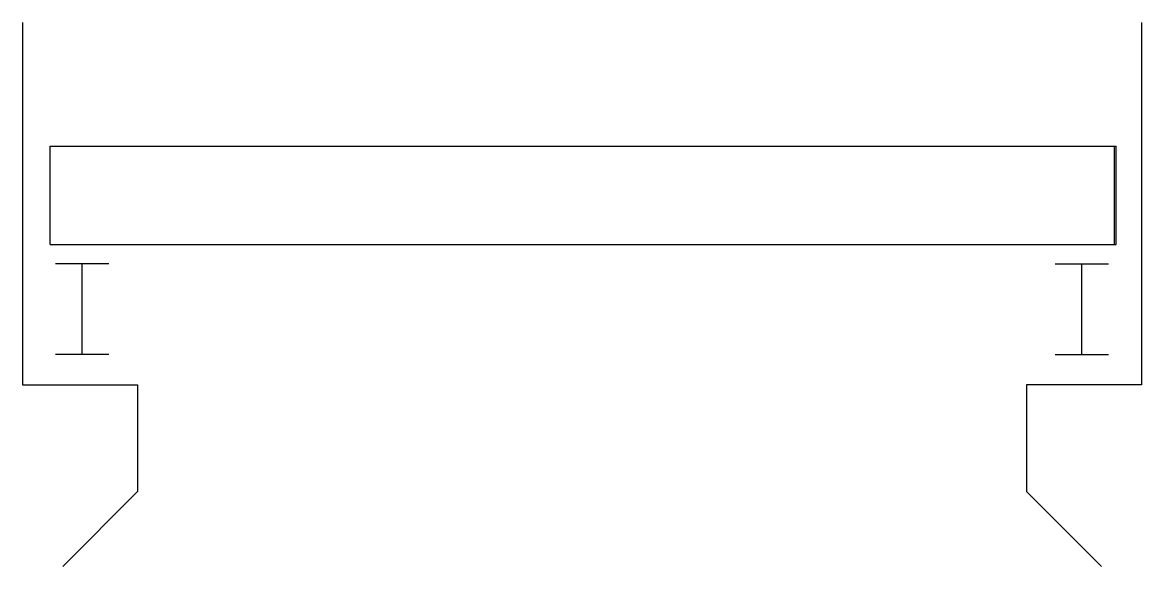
# Model space of a CAD drawing. Header units: metres. Extents: x 13564.5 to 13585.5, y 18524.1 to 18534.3.
import ezdxf

# ---------------------------------------------------------------- set-up
doc = ezdxf.new("R2010")
doc.units = ezdxf.units.M
doc.layers.add('PUB_DIM', color=90, linetype='Continuous')

msp = doc.modelspace()

# ---------------------------------------------------------------- linework, layer by layer
for points in [[(13566.14, 18529.78), (13565.14, 18529.78)], [(13565.64, 18528.08), (13565.64, 18529.78)], [(13583.9, 18529.78), (13584.9, 18529.78)], [(13584.4, 18528.08), (13584.4, 18529.78)], [(13566.14, 18528.08), (13565.14, 18528.08)], [(13583.9, 18528.08), (13584.9, 18528.08)]]:
    msp.add_lwpolyline(points)
at = {"layer": 'PUB_DIM'}
for p, q in [((13564.52, 18534.31), (13564.52, 18527.51)), ((13585.52, 18534.31), (13585.52, 18527.51)), ((13565.04, 18531.99), (13585.04, 18531.99)), ((13565.04, 18530.14), (13565.04, 18531.99)), ((13585.01, 18530.14), (13585.01, 18531.99)), ((13585.04, 18530.14), (13585.04, 18531.99)), ((13565.04, 18530.14), (13585.04, 18530.14)), ((13564.52, 18527.51), (13566.68, 18527.51)), ((13566.68, 18527.51), (13566.68, 18525.51)), ((13585.52, 18527.51), (13583.36, 18527.51)), ((13583.36, 18527.51), (13583.36, 18525.51)), ((13565.28, 18524.1), (13566.68, 18525.51)), ((13584.77, 18524.1), (13583.36, 18525.51))]:
    msp.add_line(p, q, dxfattribs=at)

doc.saveas('drawing.dxf')
